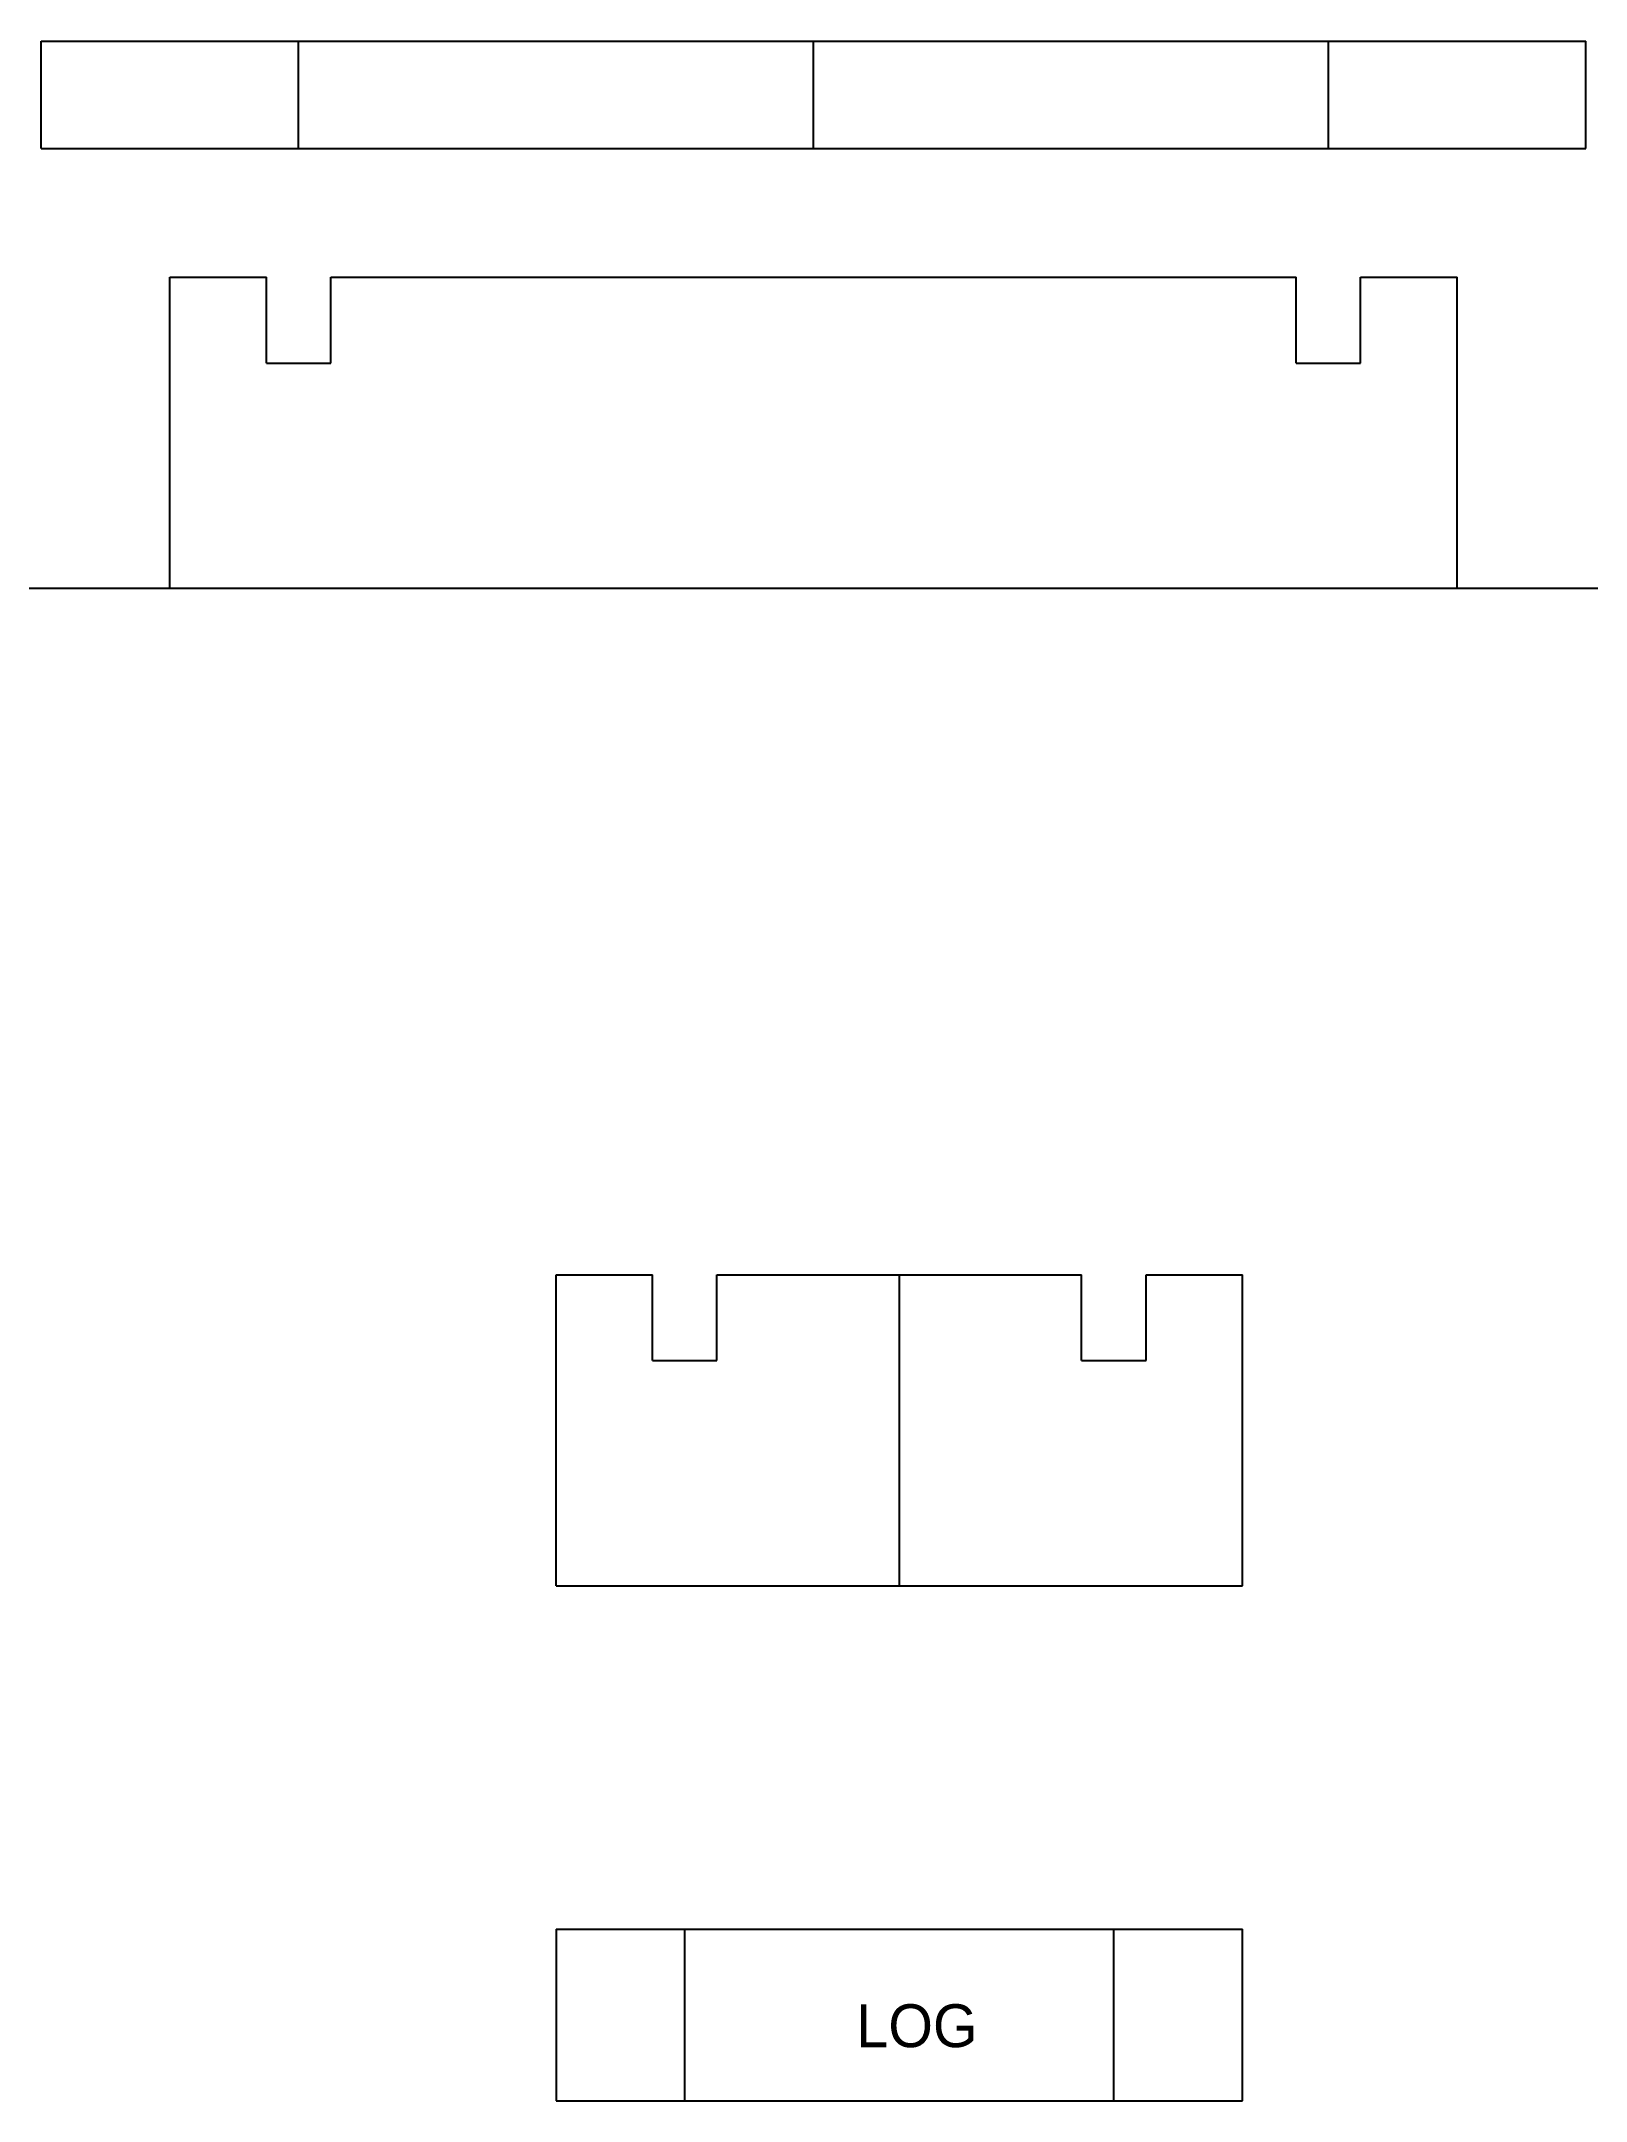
# Model space of a CAD drawing. Header units: inches. Extents: x 0 to 36, y -35.2 to 12.8.
import ezdxf

# ---------------------------------------------------------------- set-up
doc = ezdxf.new("R2010")
doc.units = ezdxf.units.IN
doc.header["$MEASUREMENT"] = 0
doc.layers.get('0').update_dxf_attribs({"lineweight": 25})
doc.styles.add('textstyle11', font='')
doc.styles.get('textstyle11').set_extended_font_data('Futura')

msp = doc.modelspace()

# ---------------------------------------------------------------- linework, layer by layer
for p, q in [((0, 12.75), (36, 12.75)), ((0, 10.25), (0, 12.75)), ((6, 10.25), (6, 12.75)), ((18, 10.25), (18, 12.75)), ((30, 10.25), (30, 12.75)), ((36, 10.25), (36, 12.75)), ((0, 10.25), (36, 10.25)), ((3, 7.25), (5.25, 7.25)), ((3, 0), (3, 7.25)), ((5.25, 5.25), (5.25, 7.25)), ((6.75, 7.25), (29.25, 7.25)), ((6.75, 5.25), (6.75, 7.25)), ((29.25, 5.25), (29.25, 7.25)), ((30.75, 7.25), (33, 7.25)), ((30.75, 5.25), (30.75, 7.25)), ((33, 0), (33, 7.25)), ((5.25, 5.25), (6.75, 5.25)), ((29.25, 5.25), (30.75, 5.25)), ((3, 0), (33, 0)), ((12, -16), (14.25, -16)), ((12, -23.25), (12, -16)), ((14.25, -18), (14.25, -16)), ((15.75, -16), (24.25, -16)), ((15.75, -18), (15.75, -16)), ((20, -16), (20, -23.25)), ((24.25, -18), (24.25, -16)), ((25.75, -16), (28, -16)), ((25.75, -18), (25.75, -16)), ((28, -23.25), (28, -16)), ((14.25, -18), (15.75, -18)), ((24.25, -18), (25.75, -18)), ((12, -23.25), (28, -23.25)), ((12, -31.25), (12, -35.25)), ((12, -31.25), (28, -31.25)), ((15, -35.25), (15, -31.25)), ((25, -35.25), (25, -31.25)), ((28, -35.25), (28, -31.25)), ((12, -35.25), (28, -35.25))]:
    msp.add_line(p, q)
msp.add_xline((0, 0), (1, 0))

# ---------------------------------------------------------------- texts
at = {"insert": (19, -33), "char_height": 1, "attachment_point": 1, "style": 'textstyle11'}
msp.add_mtext('LOG', dxfattribs=at)

doc.saveas('drawing.dxf')
